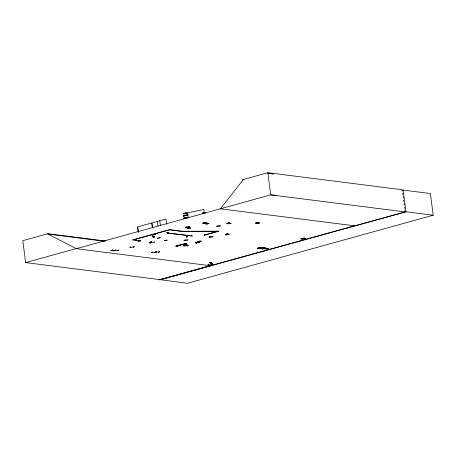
<?xml version="1.0" encoding="UTF-8"?>
<svg xmlns="http://www.w3.org/2000/svg" width="456" height="456" viewBox="0 0 456 456"><rect width="100%" height="100%" fill="white"/><g stroke="black" fill="none" stroke-linecap="round" stroke-linejoin="round"><path stroke-width="0.68" d="M202.538 223.132L205.616 222.528L202.487 223.138M226.695 223.411L229.659 222.574L228.456 222.847M300.983 238.801L303.018 239.064L300.863 238.864M138.419 240.717L140.556 240.905M138.538 240.643L140.437 240.967M154.55 237.012L152.532 236.761L154.669 236.972M188.522 226.592L189.821 227.014M195.516 242.689L196.61 243.196L195.544 242.717M196.433 243.225L195.373 242.74M183.865 246.115L185.182 245.339M115.739 250.099L114.217 250.92L115.75 250.122M207.936 264.714L208.751 265.261L208.101 264.708M152.378 252.06L151.449 252.823L152.367 252.082M209.794 236.909L209.361 236.339L209.652 236.955M186.441 237.274L187.142 236.59M202.823 213.522L203.199 213.288L203.017 213.619M202.766 213.533L203.085 213.277L203.216 213.693M257.269 248.286L263.135 248.879L257.44 248.241M258.335 247.996L267.946 249.079M264.543 248.497L259.076 247.779L265.039 248.36M265.609 248.206L260.142 247.488L265.939 248.041M265.865 248.138L260.165 247.5M264.03 248.645L258.301 248.001M263.995 248.651L264.326 248.6M264.508 248.503L265.118 248.423M264.868 248.406L268.744 248.908L259.35 247.716M267.894 249.141L258.666 247.83M204.094 235.188L218.356 231.352L183.067 231.568L169.507 229.847M204.693 234.783L204.231 235.513L204.67 234.817M209.863 262.616C217.375 267.028 205.542 260.102 211.191 263.545M211.983 263.465C208.745 261.356 212.308 262.804 212.046 263.397M209.771 262.542L211.385 263.471M220.385 208.791L242.752 180.308L242.672 179.675L267.837 172.704L402.266 189.77L402.448 191.155M150.959 242.079C152.714 241.144 148.086 245.698 151.027 242.079M151.346 242.022L151.289 242.381L151.335 241.84M154.766 241.714L153.951 242.45M184.224 213.573L184.589 213.585M184.389 213.522L184.27 213.476M259.094 247.79L264.799 248.429M260.587 247.38L260.233 247.391M262.861 248.97L257.235 248.286M134.263 246.639L133.186 247.397L134.258 246.628M154.983 252.561L155.901 251.82L154.829 252.544M158.62 252.328L159.708 251.564L158.779 252.293M181.847 244.73L181.391 244.821M210.718 262.474L212.257 263.357M212.194 263.425L210.632 262.434M118.873 249.991L117.448 250.777L118.72 250.019M185.039 245.385L183.893 246.143M187.108 246.006L188.425 245.242L187.091 245.989M228.137 223.109L229.528 223.429M256.722 222.836L257.002 222.83M301.986 238.967L304.534 238.254M304.671 238.26L302.032 238.95M139.65 240.814L139.753 240.745M153.649 236.852L154.014 236.784L153.695 236.841M153.638 236.938L153.358 237.017M167.74 232.993L167.398 233.044L192.466 236.003L167.534 233.05M130.844 246.861L129.812 247.631L130.718 246.895M204.037 222.853L206.471 223.56L204.299 222.876M179.846 245.334C179.578 245.379 177.224 245.345 179.419 245.163M206.123 223.4L207.372 223.759M183.397 231.42L183.067 231.568L183.546 231.158L183.033 231.3L218.293 231.152L203.986 235.171L204.408 235.176M228.256 222.824L228.405 223.115L228.262 222.756M229.687 223.474L228.239 223.07M258.284 223.206L256.751 222.83M186.778 236.63L187.12 236.567M186.835 236.92L187.137 236.886M115.624 250.093L113.601 250.885L115.75 250.116M206.386 223.417L207.508 223.81M189.32 226.774L189.662 226.735M205.371 223.451L205.679 223.389M151.004 242.398L151.061 242.039L151.061 242.398L154.231 242.13M130.49 247.266L133.648 247.015M155.239 252.236L152.07 252.459M196.097 242.94L199.181 242.381M186.835 236.949L186.863 236.596L186.886 236.943M187.108 236.601L186.846 236.624M115.089 250.515L118.098 250.378M187.576 245.653L184.56 245.773L187.564 245.624M105.678 241.024L47.965 233.7L22.8 240.665L25.644 262.588L160.079 279.653L354.5 225.817M25.644 262.588L76.009 248.64M132.935 239.976L170.014 229.704M180.787 244.747L181.858 244.707M182.428 244.291C184.441 244.137 181.414 244.94 182.85 244.416M183.888 243.886L184.817 244.006C183.859 243.179 187.182 244.177 184.76 243.738L184.794 244.074M401.776 190.437L403.127 190.061L430.384 193.521L433.2 215.215L187.359 283.296L160.079 279.653M303.77 238.078L305.805 238.334L303.662 238.083M208.472 264.987L211.647 264.44M160.102 279.836L405.943 211.755L433.2 215.215M166.719 232.794L168.726 233.107M166.742 232.811L168.857 233.05M148.975 242.546L151.717 241.828L149.089 242.552M159.081 279.887L210.41 265.717M404.569 212.12L354.814 225.857L220.066 208.751M209.606 236.641L209.931 236.59M182.788 244.41L181.762 244.53L182.343 244.353M182.679 244.393L181.978 244.49L182.451 244.365M226.615 223.389L229.681 222.756M228.222 223.828L231.209 223.172L228.222 223.839M258.033 223.189L258.125 222.841L258.181 223.229M256.739 223.548L259.806 222.904L256.808 223.543M114.541 250.515L111.971 250.458M203.484 212.365L203.028 212.228L203.878 213.539M205.114 212.77L205.565 212.935M203.165 213.294L203.057 212.222M206.916 222.938L203.849 223.594L206.973 222.967M209.059 223.531L205.924 224.135L208.99 223.463M157.229 238.374L160.267 237.57M157.212 238.345L160.227 237.696M164.183 240.711L167.255 240.101L164.194 240.734M227.156 233.974L226.894 234.042M199.751 242.598L198.862 242.079M212.006 264.731L211.385 264.138L212.029 264.697M209.395 236.362L209.64 236.977M226.991 233.689L227.601 234.253L227.014 233.654M209.64 236.67L209.948 236.618M228.285 223.075L228.365 222.784M258.13 222.853L258.153 223.166M155.912 252.191L159.093 251.946M112.826 250.03L110.808 250.823L112.814 250.053M267.917 173.337L273.799 174.072M276.592 195.584L270.71 194.855L76.294 248.691L48.017 234.105L47.965 233.7M242.672 179.675L244.08 179.852M218.321 231.084L217.962 231.306M183.58 231.431L169.621 229.659L132.542 239.924L139.718 240.836L140.226 240.694L133.409 239.565M178.079 245.824C175.708 245.636 178.974 245.881 178.028 245.892M48.017 234.105L104.321 241.252M75.975 248.651L210.723 265.757M152.589 236.801L154.624 237.012M150.035 242.182L150.337 242.165M258.734 247.887L258.398 247.899M198.713 242.079L199.774 242.563M255.217 223.098L258.278 222.488L255.292 223.144M203.137 212.473L203.182 212.827M202.903 213.243L203.906 213.562M205.166 223.104L206.454 223.537M207.657 223.018L204.658 223.696M403.127 190.061L405.943 211.755M402.716 193.23L402.899 194.615M403.167 196.69L403.343 198.075M403.617 200.15L403.794 201.535M404.067 203.615L404.244 204.995M404.512 207.075L404.694 208.455M404.962 210.535L405.145 211.92L270.71 194.855L267.837 172.704M204.356 213.442L203.838 209.435L187.581 212.838L188.185 217.506M166.605 224.38L165.91 219.04L151.939 222.91L152.543 227.578M159.794 220.732L160.398 225.406M157.394 221.399L157.998 226.068M152.332 227.658L151.728 222.984L137.752 226.854L138.447 232.195M137.564 226.866L138.254 232.207M187.439 214.36A2.075 0.399 -7.4 0 1 187.963 214.32M187.416 214.155A2.075 0.399 -7.4 0 1 187.935 214.115M187.427 214.234A2.092 0.405 -7.4 0 1 187.952 214.195M184.064 218.527A2.115 0.405 -7.4 0 1 185.182 217.848A2.115 0.405 -7.4 0 1 187.929 217.723M183.489 213.853A2.08 0.399 -7.4 0 1 185.381 213.055A2.08 0.399 -7.4 0 1 187.302 213.368A2.092 0.405 -7.4 0 0 185.381 213.06A2.092 0.405 -7.4 0 0 183.483 213.864M183.517 214.058A2.08 0.399 -7.4 0 1 185.677 213.231A2.08 0.399 -7.4 0 1 187.063 213.704M184.03 216.19A2.115 0.405 -7.4 0 1 185.13 215.403A2.115 0.405 -7.4 0 1 187.769 215.523M184.053 218.259A2.086 0.399 -7.4 0 1 185.951 217.461A2.086 0.399 -7.4 0 1 187.878 217.774M184.07 216.321A2.086 0.399 -7.4 0 1 185.159 215.545A2.086 0.399 -7.4 0 1 187.758 215.665M184.047 218.401A2.115 0.405 -7.4 0 1 185.695 217.632A2.115 0.405 -7.4 0 1 188.06 217.791M184.013 216.064A2.115 0.405 -7.4 0 1 185.113 215.278A2.115 0.405 -7.4 0 1 187.752 215.397M184.019 215.922A2.08 0.399 -7.4 0 1 185.107 215.146A2.08 0.399 -7.4 0 1 187.701 215.26M183.967 218.572A2.08 0.399 -7.4 0 1 185.467 217.939A2.08 0.399 -7.4 0 1 187.918 217.871M177.595 245.647L178.946 245.55L177.595 245.647M140.693 240.392L137.969 241.15L140.682 240.415M156.322 251.763L155.257 252.561L156.351 251.809M179.938 245.037L180.815 244.997L179.938 245.037M179.738 245.054L181.026 244.969L179.784 245.026M186.27 243.418L185.871 243.635L186.835 243.487L184.982 243.612L186.27 243.418M177.658 245.983L175.816 246.126L177.658 245.983M177.424 246.012L176.124 246.086L177.424 246.012M177.857 245.602L178.53 245.545L177.857 245.602M151.876 234.948C152.652 235.444 153.507 234.487 151.876 234.948M153.575 234.481L155.542 234.367L153.575 234.481M153.843 234.84L152.885 234.937L153.843 234.84M182.85 244.177L183.973 244.319L182.85 244.177M198.28 241.971A2.075 0.399 -7.4 0 0 201.569 241.287A2.075 0.399 -7.4 0 0 198.725 241.218A2.075 0.399 -7.4 0 0 198.28 241.971M184.72 240.682A2.075 0.399 -7.4 0 0 188.009 239.998A2.075 0.399 -7.4 0 0 185.165 239.93A2.075 0.399 -7.4 0 0 184.72 240.682M187.684 228.695A2.075 0.399 -7.4 0 0 190.973 228.011A2.075 0.399 -7.4 0 0 188.129 227.949A2.075 0.399 -7.4 0 0 187.684 228.695M185.917 227.578A2.08 0.399 -7.4 0 0 189.211 226.894A2.08 0.399 -7.4 0 0 186.361 226.826A2.08 0.399 -7.4 0 0 185.917 227.578M209.709 237.416A2.075 0.399 -7.4 0 0 212.998 236.738A2.075 0.399 -7.4 0 0 210.153 236.67A2.075 0.399 -7.4 0 0 209.709 237.416M226.096 234.931A2.075 0.399 -7.4 0 0 229.385 234.247A2.075 0.399 -7.4 0 0 226.541 234.184A2.075 0.399 -7.4 0 0 226.096 234.931M217.33 226.569A2.075 0.399 -7.4 0 0 220.618 225.885A2.075 0.399 -7.4 0 0 217.774 225.817A2.075 0.399 -7.4 0 0 217.33 226.569M183.922 245.231A2.075 0.399 -7.4 0 0 187.216 244.547A2.075 0.399 -7.4 0 0 184.372 244.484A2.075 0.399 -7.4 0 0 183.922 245.231"/></g></svg>
